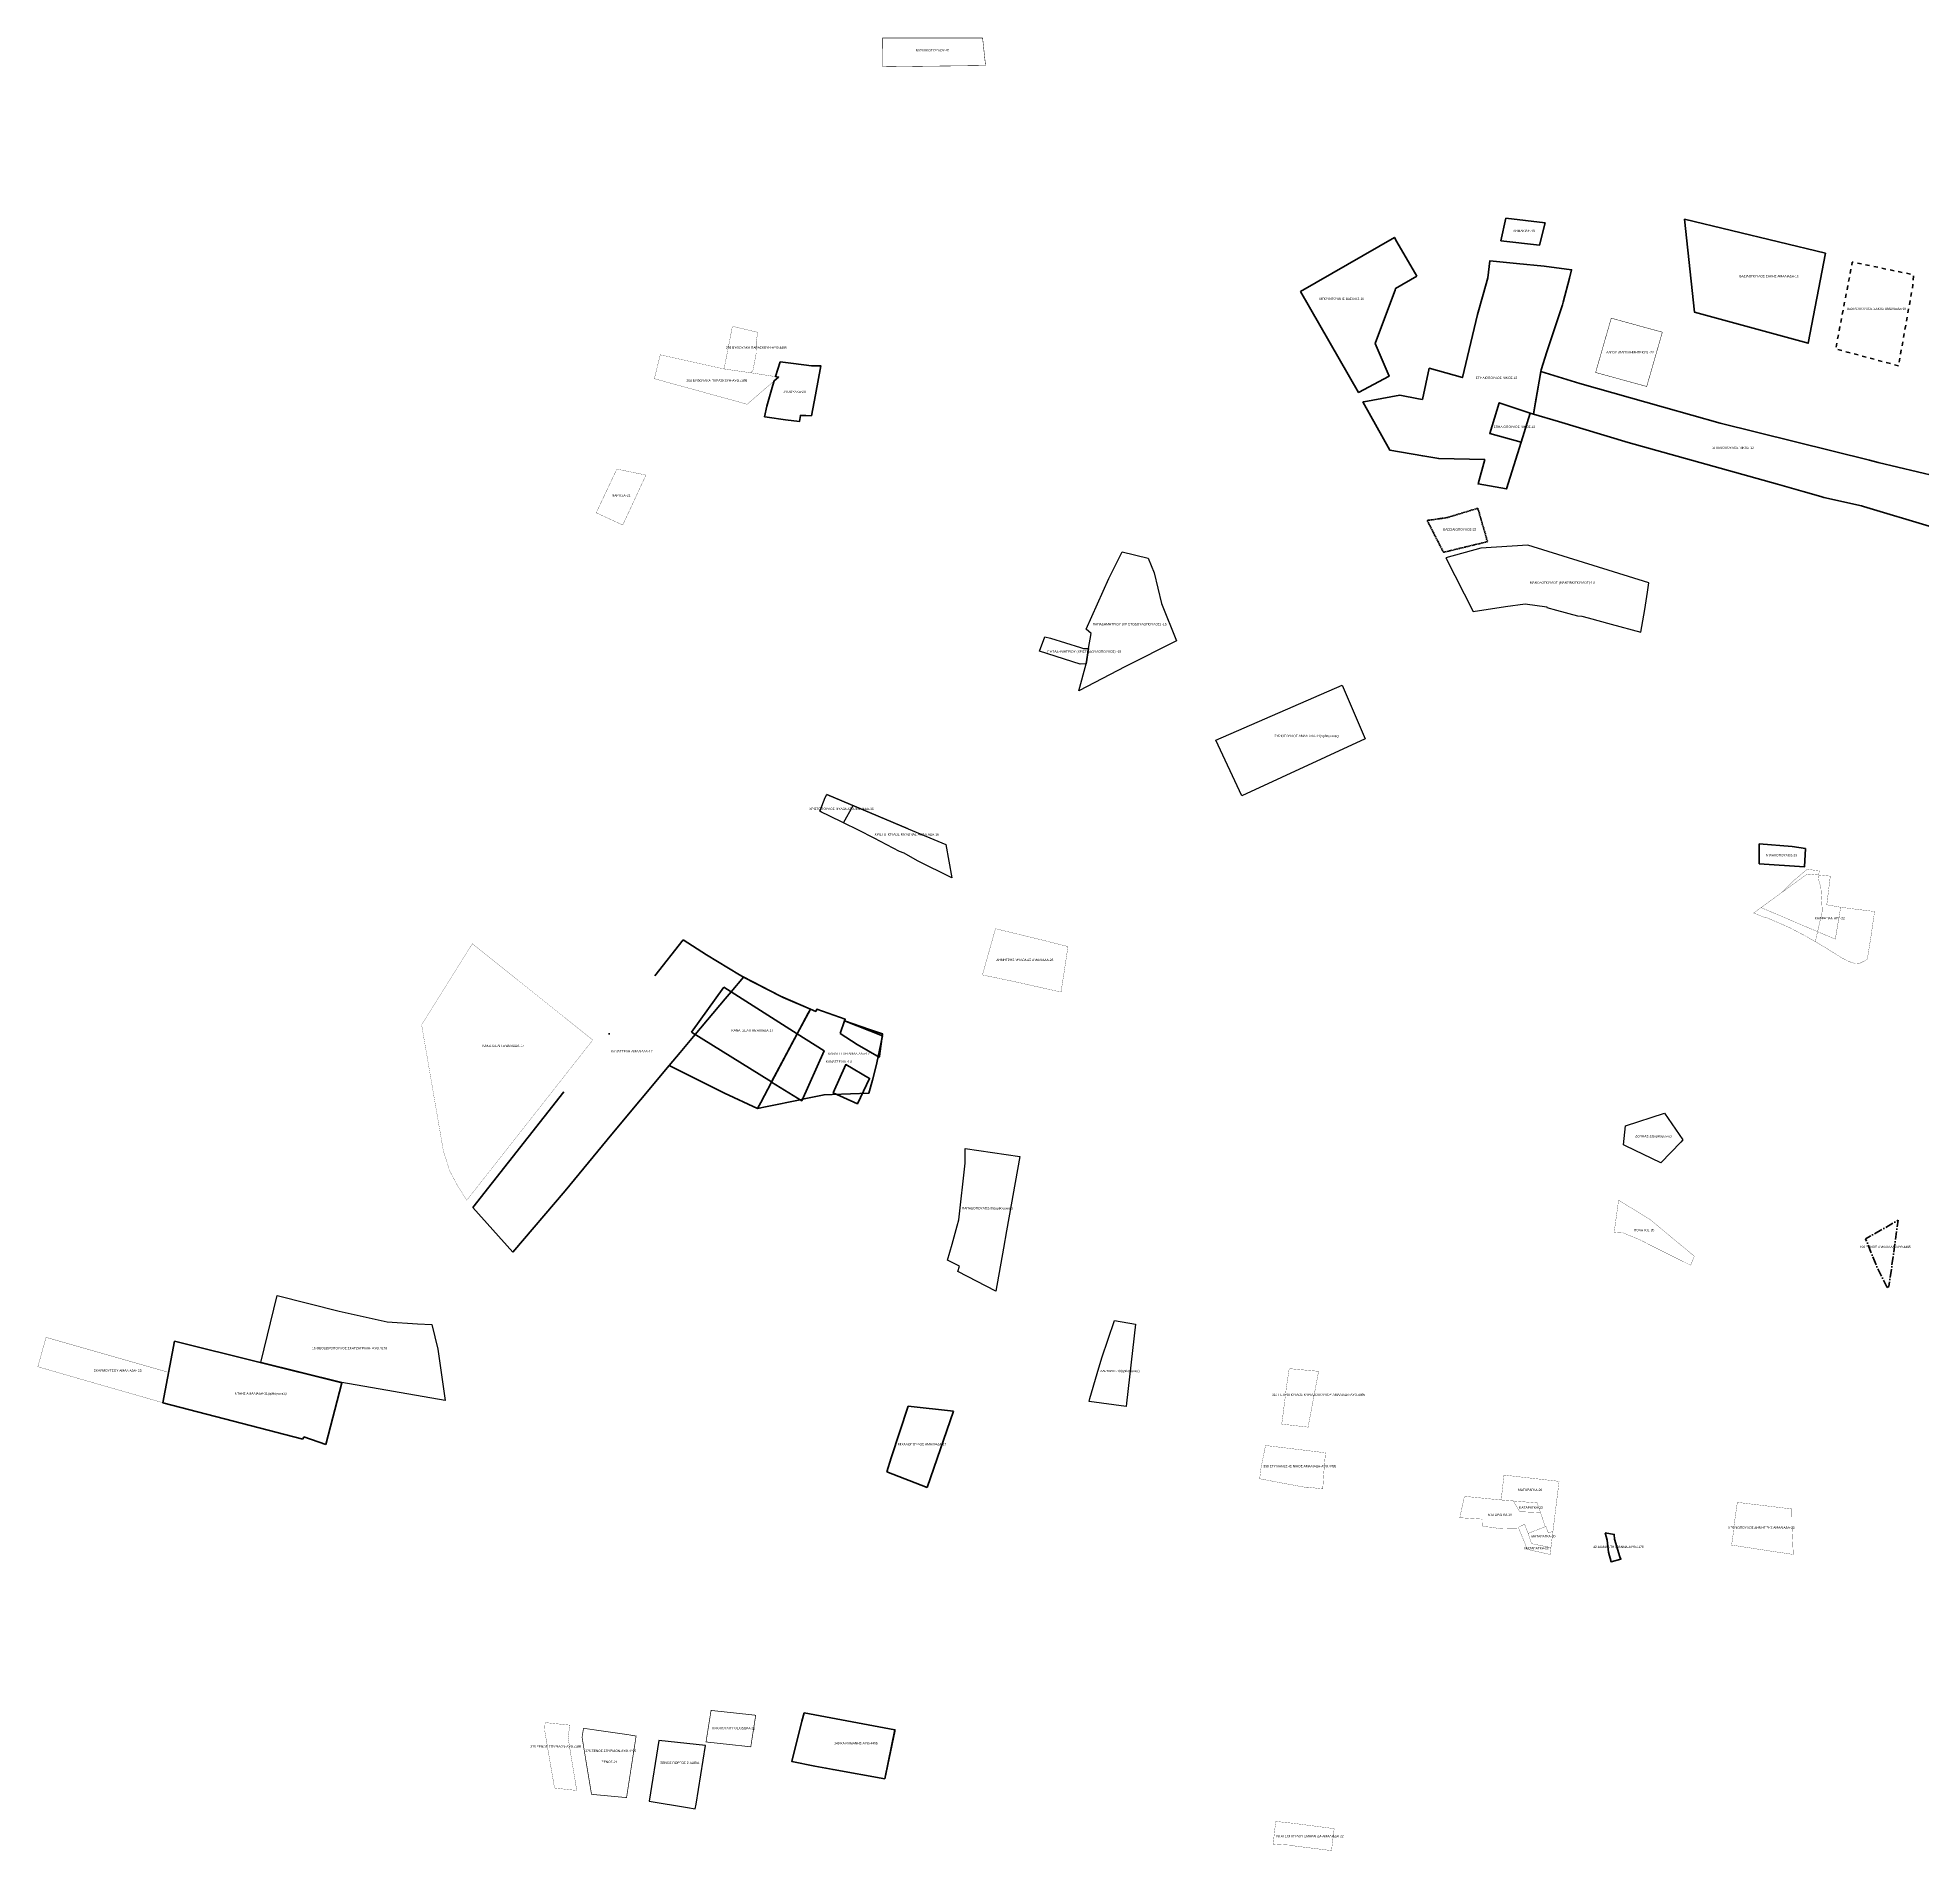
# Model space of a CAD drawing. Header units: metres. Extents: x 245125 to 394351, y 270578 to 4233311.
# Drawn here: x 265839 to 266652, y 4186661 to 4187441 of the extents above; entities that cross this region are included whole.
import ezdxf
from ezdxf.lldxf.tags import DXFTag

# ---------------------------------------------------------------- set-up
doc = ezdxf.new("R2010")
doc.units = ezdxf.units.M
for name, pattern in [('DASHDOT', [25.4, 12.7, -6.35, 0, -6.35]), ('DASHDOT_LINE', [18, 12, -3, 0, -3]), ('DIAK_OD', [0.6, 0.3, -0.3]), ('t-orio', [0.79, 0.5, -0.12, 0.05, -0.12])]:
    doc.linetypes.add(name, pattern=pattern)
for name, color, linetype in [('4178-(1-64)', 129, 'Continuous'), ('4495-(127-227)', 221, 'Continuous'), ('4495-(228-329)', 103, 'Continuous'), ('4495-(330-430)', 229, 'Continuous'), ('ADEIA-agglika', 182, 'Continuous'), ('topo2009', 98, 'Continuous'), ('topo2010', 207, 'Continuous'), ('topo2011', 23, 'Continuous'), ('topo2012', 144, 'Continuous'), ('topo2013', 66, 'Continuous'), ('topo2014', 230, 'Continuous'), ('topo2015', 137, 'Continuous'), ('topo2016', 36, 'Continuous'), ('topo2017', 2, 'Continuous'), ('topo2018', 5, 'Continuous'), ('topo2020', 3, 'Continuous'), ('topo2021', 4, 'Continuous'), ('topo2022', 30, 'Continuous'), ('topo2023', 41, 'Continuous'), ('topo2024', 160, 'Continuous')]:
    doc.layers.add(name, color=color, linetype=linetype)
doc.styles.get("Standard").update_dxf_attribs({"font": 'arial.ttf'})
tags = doc.linetypes.add('BORDER', pattern=[1.75, 0.5, -0.25, 0.5, -0.25, 0, -0.25]).pattern_tags.tags
tags[14:15] = [DXFTag(74, 4), DXFTag(75, 0), DXFTag(340, '0'), DXFTag(46, 1.0), DXFTag(50, 0.0), DXFTag(44, 0.0), DXFTag(45, 0.0)]
tags[12:13] = [DXFTag(74, 4), DXFTag(75, 0), DXFTag(340, '0'), DXFTag(46, 1.0), DXFTag(50, 0.0), DXFTag(44, 0.0), DXFTag(45, 0.0)]
tags[10:11] = [DXFTag(74, 4), DXFTag(75, 0), DXFTag(340, '0'), DXFTag(46, 1.0), DXFTag(50, 0.0), DXFTag(44, 0.0), DXFTag(45, 0.0)]
tags[8:9] = [DXFTag(74, 4), DXFTag(75, 0), DXFTag(340, '0'), DXFTag(46, 1.0), DXFTag(50, 0.0), DXFTag(44, 0.0), DXFTag(45, 0.0)]
tags[6:7] = [DXFTag(74, 4), DXFTag(75, 0), DXFTag(340, '0'), DXFTag(46, 1.0), DXFTag(50, 0.0), DXFTag(44, 0.0), DXFTag(45, 0.0)]
tags[4:5] = [DXFTag(74, 4), DXFTag(75, 0), DXFTag(340, '0'), DXFTag(46, 1.0), DXFTag(50, 0.0), DXFTag(44, 0.0), DXFTag(45, 0.0)]
tags = doc.linetypes.add('DASHDOT2', pattern=[0.5, 0.25, -0.125, 0, -0.125]).pattern_tags.tags
tags[10:11] = [DXFTag(74, 4), DXFTag(75, 0), DXFTag(340, '0'), DXFTag(46, 1.0), DXFTag(50, 0.0), DXFTag(44, 0.0), DXFTag(45, 0.0)]
tags[8:9] = [DXFTag(74, 4), DXFTag(75, 0), DXFTag(340, '0'), DXFTag(46, 1.0), DXFTag(50, 0.0), DXFTag(44, 0.0), DXFTag(45, 0.0)]
tags[6:7] = [DXFTag(74, 4), DXFTag(75, 0), DXFTag(340, '0'), DXFTag(46, 1.0), DXFTag(50, 0.0), DXFTag(44, 0.0), DXFTag(45, 0.0)]
tags[4:5] = [DXFTag(74, 4), DXFTag(75, 0), DXFTag(340, '0'), DXFTag(46, 1.0), DXFTag(50, 0.0), DXFTag(44, 0.0), DXFTag(45, 0.0)]
tags = doc.linetypes.add('HIDDEN', pattern=[0.375, 0.25, -0.125]).pattern_tags.tags
tags[6:7] = [DXFTag(74, 4), DXFTag(75, 0), DXFTag(340, '0'), DXFTag(46, 1.0), DXFTag(50, 0.0), DXFTag(44, 0.0), DXFTag(45, 0.0)]
tags[4:5] = [DXFTag(74, 4), DXFTag(75, 0), DXFTag(340, '0'), DXFTag(46, 1.0), DXFTag(50, 0.0), DXFTag(44, 0.0), DXFTag(45, 0.0)]

msp = doc.modelspace()

# ---------------------------------------------------------------- linework, layer by layer
at = {"color": 207}
for p, q in [((266548.92, 4186965.63), (266548.02, 4186964.69)), ((266292.78, 4186852.82), (266293.15, 4186854.09))]:
    msp.add_line(p, q, dxfattribs=at)
at = {"layer": '4178-(1-64)', "color": 129, "ltscale": 0.1, "flags": 128}
msp.add_lwpolyline([(265935.54, 4186869.68), (265942.64, 4186898.56), (265942.64, 4186898.56), (265969.29, 4186891.74), (265990.05, 4186887.23), (266003.1, 4186886.31), (266009.25, 4186886.01), (266011.97, 4186875.42), (266015.05, 4186853.28), (265970.51, 4186861.06), (265935.16, 4186869.78), (265935.54, 4186869.68)], close=True, dxfattribs=at)
at = {"layer": '4178-(1-64)', "color": 129, "lineweight": 80}
msp.add_lwpolyline([(266515.31, 4186796.18), (266519.31, 4186795.52), (266519.32, 4186793.48), (266521.7, 4186785.89), (266522.15, 4186784.89), (266517.89, 4186783.7), (266516.77, 4186787.83), (266516.2, 4186793.1), (266515.31, 4186796.18)], close=True, dxfattribs=at)
at = {"layer": '4495-(127-227)', "color": 221, "linetype": 'ByBlock'}
msp.add_line((266204.63, 4186690.14), (266209.06, 4186711.31), dxfattribs=at)
at = {"layer": '4495-(127-227)', "color": 221}
msp.add_line((266204.63, 4186690.14), (266182.4, 4186694.11), dxfattribs=at)
at = {"layer": '4495-(127-227)', "color": 221, "linetype": 'DASHDOT_LINE', "lineweight": 60, "ltscale": 0.3, "flags": 128}
msp.add_lwpolyline([(266637.05, 4186901.95), (266632.83, 4186910.22), (266627.67, 4186922.95), (266641.72, 4186930.95), (266641.72, 4186930.95), (266637.77, 4186902.36)], close=True, dxfattribs=at)
at = {"layer": '4495-(127-227)', "color": 221, "linetype": 'ByBlock', "lineweight": 40}
msp.add_lwpolyline([(266169.86, 4186718.61), (266209.06, 4186711.31), (266208.93, 4186710.68), (266204.63, 4186690.14), (266182.4, 4186694.11), (266179.27, 4186694.75), (266174.51, 4186695.61), (266164.52, 4186697.6), (266168.95, 4186715.01)], close=True, dxfattribs=at)
at = {"layer": '4495-(228-329)', "color": 103, "ltscale": 10, "const_width": 0.1}
msp.add_lwpolyline([(266138.95, 4187316.43), (266149.9, 4187313.83), (266149.15, 4187309.65), (266149.27, 4187305.08), (266147.76, 4187297.18), (266146.76, 4187296.41), (266135.37, 4187298.02), (266138.2, 4187312.6)], close=True, dxfattribs=at)
msp.add_lwpolyline([(266135.37, 4187298.02), (266107.83, 4187304.14), (266105.29, 4187293.83), (266145.31, 4187282.82), (266158.86, 4187294.52), (266146.76, 4187296.41), (266135.37, 4187298.02)], dxfattribs=at)
at = {"layer": '4495-(228-329)', "color": 103, "ltscale": 2, "const_width": 0.1}
msp.add_lwpolyline([(266375.84, 4186843.08), (266376.23, 4186845.72), (266377.14, 4186852.91), (266377.51, 4186855.84), (266377.79, 4186858.34), (266378.34, 4186861.92), (266379.09, 4186866.99), (266391.77, 4186865.84), (266391.39, 4186863.81), (266387.22, 4186841.76)], close=True, dxfattribs=at)
at = {"layer": '4495-(330-430)', "color": 229, "ltscale": 40, "const_width": 0.1}
msp.add_lwpolyline([(266368.89, 4186833.85), (266394.73, 4186830.71), (266393.92, 4186821.03), (266393.57, 4186815.12), (266386.87, 4186815.92), (266386.82, 4186815.68), (266375.66, 4186817.73), (266366.36, 4186819.52), (266366.95, 4186824.32), (266368.15, 4186830.25)], close=True, dxfattribs=at)
at = {"layer": '4495-(330-430)', "color": 229, "linetype": 't-orio', "ltscale": 2, "const_width": 0.1}
msp.add_lwpolyline([(266057.96, 4186711.11), (266058.18, 4186714.37), (266068.87, 4186713.27), (266068.04, 4186708.01), (266071.82, 4186685.12), (266066.78, 4186685.64), (266062.22, 4186686.18), (266057.96, 4186711.11)], dxfattribs=at)
at = {"layer": 'ADEIA-agglika'}
msp.add_lwpolyline([(266127.32, 4186704.49), (266107.19, 4186706.66), (266102.99, 4186680.47), (266119.58, 4186677.79), (266122.91, 4186677.25), (266123.28, 4186679.27)], close=True, dxfattribs=at)
at = {"layer": 'topo2009', "color": 98}
for p, q in [((266236.67, 4186931.14), (266239.28, 4186955.55)), ((266239.28, 4186955.55), (266239.36, 4186961.95)), ((266239.36, 4186961.95), (266262.91, 4186958.51)), ((266262.91, 4186958.51), (266257.21, 4186926.45)), ((266235.93, 4186928.54), (266236.67, 4186931.14)), ((266233.7, 4186920.7), (266235.93, 4186928.54)), ((266257.21, 4186926.45), (266255.88, 4186918.97)), ((266231.75, 4186913.82), (266233.7, 4186920.7)), ((266236.92, 4186911.13), (266231.75, 4186913.82)), ((266255.88, 4186918.97), (266252.58, 4186900.4)), ((266236.14, 4186908.84), (266236.92, 4186911.13)), ((266252.58, 4186900.4), (266236.14, 4186908.84))]:
    msp.add_line(p, q, dxfattribs=at)
at = {"layer": 'topo2010', "color": 207}
for p, q in [((266523.32, 4186963.42), (266524.06, 4186971.67)), ((266524.06, 4186971.67), (266540.98, 4186977.14)), ((266540.98, 4186977.14), (266548.92, 4186965.63)), ((266524.16, 4186963.02), (266523.32, 4186963.42)), ((266539.41, 4186955.76), (266524.16, 4186963.02)), ((266548.02, 4186964.69), (266539.41, 4186955.76)), ((266298.31, 4186871.67), (266303.73, 4186887.71)), ((266303.73, 4186887.71), (266312.77, 4186886.19)), ((266312.77, 4186886.19), (266308.93, 4186852.1)), ((266293.15, 4186854.09), (266296.29, 4186864.87)), ((266296.29, 4186864.87), (266298.31, 4186871.67)), ((266308.77, 4186850.71), (266292.78, 4186852.82)), ((266308.93, 4186852.1), (266308.77, 4186850.71))]:
    msp.add_line(p, q, dxfattribs=at)
at = {"layer": 'topo2011', "color": 23}
for p, q in [((266347.47, 4187137.99), (266401.93, 4187161.64)), ((266401.93, 4187161.64), (266411.82, 4187138.5)), ((266358.72, 4187113.99), (266347.47, 4187137.99)), ((266411.82, 4187138.5), (266358.72, 4187113.99))]:
    msp.add_line(p, q, dxfattribs=at)
at = {"layer": 'topo2011', "color": 23, "lineweight": 80}
for p, q in [((265898.29, 4186878.79), (265893.26, 4186852.27)), ((265970.56, 4186860.91), (265898.29, 4186878.79)), ((265963.53, 4186834.32), (265970.56, 4186860.91)), ((265893.26, 4186852.27), (265953.75, 4186836.53)), ((265953.75, 4186836.53), (265954.08, 4186837.59)), ((265954.08, 4186837.59), (265963.53, 4186834.32))]:
    msp.add_line(p, q, dxfattribs=at)
at = {"layer": 'topo2012', "color": 144, "linetype": 'HIDDEN', "lineweight": 40}
for points in [[(266410.85, 4187283.81), (266422.53, 4187262.97), (266436.7, 4187260.57), (266443.56, 4187259.41), (266463.41, 4187259.05), (266460.54, 4187248.43), (266472.82, 4187246.32), (266479.12, 4187266.52), (266465.6, 4187270.14), (266469.7, 4187283.43), (266483.02, 4187279.02), (266484.45, 4187278.59), (266485.21, 4187282.94), (266487.79, 4187297.64), (266490.16, 4187305.43), (266496.89, 4187325.65), (266497.26, 4187326.77), (266499.93, 4187337.25), (266500.84, 4187340.8), (266489.11, 4187342.41), (266477.07, 4187343.53), (266468.43, 4187344.34), (266465.67, 4187344.68), (266464.82, 4187337.36), (266462.77, 4187330.2), (266460.27, 4187321.45), (266453.79, 4187294.33), (266439.5, 4187298.37), (266436.53, 4187284.89), (266434.83, 4187285.17), (266426.84, 4187286.67), (266411.33, 4187283.89), (266410.85, 4187283.81)], [(266469.7, 4187283.43), (266465.6, 4187270.14), (266479.12, 4187266.52), (266483.02, 4187279.02), (266469.7, 4187283.43)]]:
    msp.add_lwpolyline(points, dxfattribs=at)
at = {"layer": 'topo2012', "color": 144, "linetype": 'HIDDEN', "lineweight": 40, "ltscale": 6}
for points in [[(266487.66, 4187296.94), (266484.45, 4187278.59), (266495.23, 4187275.33), (266525.26, 4187266.3), (266589.7, 4187248.41), (266600.69, 4187245.22), (266608.34, 4187242.99), (266609.7, 4187242.6), (266625.9, 4187238.96), (266626.84, 4187238.68), (266656.54, 4187229.78)], [(266666.98, 4187249.59), (266633.15, 4187257.73), (266629.41, 4187258.65), (266564.97, 4187274.59), (266540.46, 4187281.5), (266504.36, 4187291.75), (266487.66, 4187296.94)]]:
    msp.add_lwpolyline(points, dxfattribs=at)
at = {"layer": 'topo2013', "color": 66, "linetype": 'HIDDEN', "lineweight": 40}
msp.add_lwpolyline([(266601.77, 4187091.33), (266601.27, 4187083.3), (266581.79, 4187084.71), (266581.83, 4187093.27), (266596.05, 4187092.06), (266601.77, 4187091.33)], dxfattribs=at)
at = {"layer": 'topo2014', "color": 230, "ltscale": 0.1, "flags": 128}
msp.add_lwpolyline([(266458.41, 4187193.51), (266472.33, 4187195.65), (266480.92, 4187196.81), (266490.19, 4187195.47), (266490.15, 4187195.17), (266494.4, 4187194.08), (266503.48, 4187191.63), (266505.24, 4187191.42), (266508.07, 4187190.72), (266517.88, 4187188), (266530.73, 4187184.59), (266532.41, 4187194.37), (266533.66, 4187201.74), (266534.23, 4187205.8), (266482.02, 4187221.99), (266461.67, 4187220.74), (266446.66, 4187216.53)], close=True, dxfattribs=at)
at = {"layer": 'topo2014', "color": 230, "linetype": 'DASHDOT2', "lineweight": 80, "ltscale": 11}
msp.add_lwpolyline([(266149.8, 4186979.15), (266151.17, 4186981.72), (266155.87, 4186990.57), (266166.95, 4187011.4), (266172.58, 4187022), (266174.9, 4187021.01), (266175.29, 4187021.95), (266187.6, 4187017.61), (266187.35, 4187016.89), (266203.72, 4187010.49), (266201.83, 4187001.58), (266201.67, 4187000.8), (266200.99, 4186997.57), (266199.34, 4186991.42), (266197.82, 4186985.77), (266182.04, 4186985.19), (266178.47, 4186985.06), (266169.19, 4186983.15), (266168.16, 4186982.94), (266153.93, 4186980.01), (266149.8, 4186979.15)], close=True, dxfattribs=at)
msp.add_lwpolyline([(266149.8, 4186979.15), (266151.17, 4186981.72), (266155.87, 4186990.57), (266166.95, 4187011.4), (266172.58, 4187022), (266174.9, 4187021.01), (266175.29, 4187021.95), (266187.6, 4187017.61), (266187.35, 4187016.89), (266203.72, 4187010.49), (266201.83, 4187001.58), (266201.67, 4187000.8), (266200.99, 4186997.57), (266199.34, 4186991.42), (266197.82, 4186985.77), (266182.04, 4186985.19), (266178.47, 4186985.06), (266169.19, 4186983.15), (266168.16, 4186982.94), (266153.93, 4186980.01), (266149.8, 4186979.15)], close=True, dxfattribs=at)
at = {"layer": 'topo2014', "color": 230, "linetype": 'BORDER', "lineweight": 40, "ltscale": 2}
for points in [[(266166.95, 4187011.4), (266178.56, 4187004), (266168.89, 4186982.49), (266155.87, 4186990.57), (266166.95, 4187011.4)], [(266185.42, 4187011.49), (266187.35, 4187016.89), (266198.02, 4187013.29), (266201.52, 4187012.08), (266203.7, 4187011.35), (266202.38, 4187001.77), (266202.26, 4187001.3), (266192.81, 4187006.8), (266185.42, 4187011.49)], [(266182.38, 4186985.93), (266187.86, 4186998.11), (266198.14, 4186992.12), (266192.89, 4186981.19)]]:
    msp.add_lwpolyline(points, close=True, dxfattribs=at)
at = {"layer": 'topo2015', "color": 137, "ltscale": 0.1, "flags": 128}
for points in [[(266307, 4187219.12), (266318.23, 4187216.44), (266320.87, 4187210.14), (266323.98, 4187196.94), (266330.55, 4187180.79), (266308.5, 4187169.72), (266288.38, 4187159.2), (266291.52, 4187170.84), (266292.59, 4187177.52), (266293.64, 4187184.04), (266291.5, 4187185.82), (266301.35, 4187207.62)], [(266271.45, 4187176.39), (266273.72, 4187182.6), (266276.1, 4187181.95), (266289.05, 4187177.91), (266290.33, 4187177.57), (266292.59, 4187177.52), (266291.52, 4187170.84), (266288.97, 4187170.69)]]:
    msp.add_lwpolyline(points, close=True, dxfattribs=at)
at = {"layer": 'topo2016', "color": 36}
msp.add_line((266214.72, 4187099.77), (266179.71, 4187114.6), dxfattribs=at)
at = {"layer": 'topo2016', "color": 36, "lineweight": 80, "ltscale": 2, "flags": 128}
msp.add_lwpolyline([(266549.56, 4187362.61), (266610.34, 4187347.9), (266602.92, 4187309.11), (266553.84, 4187322.58)], close=True, dxfattribs=at)
at = {"layer": 'topo2016', "color": 36, "linetype": 'DIAK_OD', "lineweight": 80, "ltscale": 6, "flags": 128}
msp.add_lwpolyline([(266641.83, 4187299.41), (266614.78, 4187306.65), (266621.95, 4187344.14), (266648.35, 4187338.65), (266648.1, 4187334.24), (266641.83, 4187299.41)], dxfattribs=at)
at = {"layer": 'topo2016', "color": 36, "ltscale": 0.2, "flags": 128}
for points in [[(266230.96, 4187093.04), (266233.52, 4187078.65), (266218.77, 4187085.98), (266212.98, 4187089.21), (266211.06, 4187090.02), (266200.12, 4187095.71), (266193.33, 4187099.12), (266186.89, 4187102.3), (266180.61, 4187105.4), (266177.37, 4187106.99), (266176.68, 4187107.36), (266177.57, 4187109.56), (266179.01, 4187113.29), (266179.71, 4187114.6), (266214.72, 4187099.77)], [(266186.89, 4187102.3), (266191, 4187109.82), (266214.72, 4187099.77), (266230.96, 4187093.04), (266233.52, 4187078.65), (266218.77, 4187085.98), (266212.98, 4187089.21), (266211.06, 4187090.02), (266200.12, 4187095.71), (266193.33, 4187099.12)]]:
    msp.add_lwpolyline(points, close=True, dxfattribs=at)
at = {"layer": 'topo2017', "color": 2, "linetype": 'DASHDOT', "lineweight": 70, "ltscale": 5}
for points in [[(266026.97, 4186936.42), (266117.77, 4187051.87), (266127.84, 4187045.37), (266141.95, 4187036.82), (266143.23, 4187036.07), (266159.71, 4187027.6), (266172.58, 4187022), (266171.65, 4187020.25), (266166.95, 4187011.4), (266155.87, 4186990.57), (266151.17, 4186981.72), (266149.8, 4186979.15), (266135.47, 4186985.74), (266111.72, 4186997.67), (266086.96, 4186968.1), (266066.85, 4186943.65), (266044.18, 4186917.23)], [(266111.72, 4186997.67), (266116.42, 4187003.28), (266122.91, 4187011.03), (266135.79, 4187026.42), (266138.38, 4187029.51), (266143.68, 4187035.84), (266159.73, 4187027.59), (266160.87, 4187027.01), (266172.58, 4187022), (266171.65, 4187020.25), (266166.95, 4187011.4), (266165.06, 4187007.86), (266155.87, 4186990.57), (266151.17, 4186981.72), (266149.8, 4186979.15), (266135.47, 4186985.74), (266111.72, 4186997.67)], [(266135.26, 4187031.49), (266138.38, 4187029.51), (266166.95, 4187011.4), (266166.95, 4187011.4), (266155.82, 4186990.61), (266121.25, 4187012.06)], [(266223, 4186815.7), (266205.53, 4186822.48), (266207.48, 4186828.46), (266214.8, 4186850.88), (266234.34, 4186848.65)]]:
    msp.add_lwpolyline(points, close=True, dxfattribs=at)
at = {"layer": 'topo2017', "color": 2, "linetype": 'BORDER', "ltscale": 100, "const_width": 0.08}
msp.add_lwpolyline([(266026.78, 4187050.2), (266078.72, 4187008.69), (266024.39, 4186939.6), (266020.44, 4186945.8), (266017.03, 4186952.25), (266014.27, 4186960.98), (266004.91, 4187015.23), (266026.78, 4187050.2)], dxfattribs=at)
at = {"layer": 'topo2018', "color": 5, "linetype": 'DASHDOT2', "lineweight": 60, "ltscale": 0.2, "flags": 128}
msp.add_lwpolyline([(266472.58, 4187363.11), (266489.42, 4187361.03), (266486.99, 4187351.36), (266470.42, 4187353.32)], close=True, dxfattribs=at)
at = {"layer": 'topo2018', "linetype": 'DASHDOT2', "lineweight": 60, "ltscale": 5}
msp.add_lwpolyline([(266434.12, 4187337.98), (266425.56, 4187352.84), (266424.48, 4187354.72), (266383.96, 4187331.38), (266409.01, 4187287.92), (266422.21, 4187294.97), (266416.23, 4187308.98), (266421.53, 4187323.17), (266424.78, 4187332.07), (266424.99, 4187332.74), (266434.12, 4187337.98)], close=True, dxfattribs=at)
at = {"layer": 'topo2020', "color": 3, "lineweight": 30, "ltscale": 10, "const_width": 0.2}
msp.add_lwpolyline([(266203.73, 4187440.75), (266246.85, 4187440.76), (266248.13, 4187428.87), (266226.16, 4187428.61), (266222.04, 4187428.56), (266203.87, 4187428.33), (266203.73, 4187440.75)], dxfattribs=at)
at = {"layer": 'topo2020', "color": 3, "lineweight": 40, "ltscale": 20, "const_width": 0.1}
msp.add_lwpolyline([(266521.13, 4186939.63), (266534.56, 4186931.41), (266553.85, 4186915.44), (266552.2, 4186911.58), (266537.16, 4186919.05), (266534.16, 4186920.58), (266530.87, 4186922.32), (266522.92, 4186925.6), (266519.25, 4186925.83), (266520.88, 4186937.64)], close=True, dxfattribs=at)
at = {"layer": 'topo2020', "color": 3, "ltscale": 10, "const_width": 0.1}
for points in [[(266471.72, 4186821.1), (266495.49, 4186818.39), (266492.82, 4186796.8), (266492.82, 4186796.8), (266490.81, 4186796.12), (266489.83, 4186798.95), (266489.55, 4186798.84), (266487.45, 4186804.94), (266486.02, 4186809.09), (266470.51, 4186810.36)], [(266475.73, 4186809.94), (266478.5, 4186805.3), (266487.45, 4186804.94), (266489.55, 4186798.84), (266482.13, 4186795.97), (266480.78, 4186799.43), (266480.78, 4186799.43), (266480.57, 4186799.87), (266477.86, 4186798.59), (266477.86, 4186798.59), (266477.86, 4186798.59), (266478.08, 4186798.13), (266474.58, 4186798.05), (266469.86, 4186797.93), (266466.77, 4186798.57), (266463.93, 4186798.8), (266462.34, 4186799.18), (266462.38, 4186802.11), (266452.67, 4186802.7), (266454.66, 4186811.93), (266470.51, 4186810.36)], [(266477.86, 4186798.59), (266480.57, 4186799.87), (266480.78, 4186799.43), (266482.13, 4186795.97), (266483.64, 4186791.52), (266491.97, 4186789.85), (266491.6, 4186786.87), (266481.6, 4186789.1), (266480.75, 4186791.64), (266478.08, 4186798.13), (266477.86, 4186798.59)], [(266482.13, 4186795.97), (266489.55, 4186798.84), (266489.83, 4186798.95), (266490.81, 4186796.13), (266492.82, 4186796.8), (266492.24, 4186792.08), (266491.97, 4186789.85), (266483.64, 4186791.52)]]:
    msp.add_lwpolyline(points, close=True, dxfattribs=at)
at = {"layer": 'topo2021', "color": 4, "ltscale": 18, "const_width": 0.1}
msp.add_lwpolyline([(266101.66, 4187252.28), (266089.1, 4187254.86), (266080.22, 4187236), (266091.66, 4187230.74)], close=True, dxfattribs=at)
at = {"layer": 'topo2021', "color": 4, "const_width": 0.3}
for points in [[(266146.87, 4186703.93), (266127.57, 4186706.02), (266129.74, 4186719.62), (266149, 4186717.54)], [(266074.73, 4186711.92), (266094.13, 4186709.13), (266097.42, 4186708.56), (266093.29, 4186682.03), (266078.18, 4186683.44), (266074.11, 4186708.03)]]:
    msp.add_lwpolyline(points, close=True, dxfattribs=at)
at = {"layer": 'topo2022', "color": 30, "ltscale": 1.2, "const_width": 0.2}
msp.add_lwpolyline([(266517.98, 4187319.93), (266528.99, 4187316.91), (266540.01, 4187313.88), (266534.39, 4187294.33), (266533.28, 4187290.49), (266522.26, 4187293.5), (266511.24, 4187296.51), (266512.35, 4187300.36)], close=True, dxfattribs=at)
at = {"layer": 'topo2022', "linetype": 't-orio', "lineweight": 40}
msp.add_lwpolyline([(266438.6, 4187232.71), (266445.61, 4187218.97), (266461.02, 4187222.7), (266464.62, 4187223.57), (266460.43, 4187237.97), (266447.28, 4187233.95), (266438.6, 4187232.71)], dxfattribs=at)
at = {"layer": 'topo2022', "linetype": 't-orio', "ltscale": 10, "const_width": 0.1}
for points in [[(266602.43, 4187082.27), (266607.69, 4187081.67), (266607.47, 4187079.81), (266607.27, 4187078.2), (266608.39, 4187074.43), (266608.78, 4187068.05), (266609, 4187064.29), (266606.97, 4187055.4), (266605.99, 4187051.1), (266602.36, 4187053.22), (266594.63, 4187057.28), (266584.96, 4187061.46), (266584.76, 4187061.32), (266581.82, 4187062.44), (266580.23, 4187063.12), (266579.41, 4187063.46), (266582.59, 4187065.78), (266591.46, 4187072.24), (266592.97, 4187073.74), (266596.6, 4187077.34)], [(266591.46, 4187072.24), (266602.52, 4187080.28), (266607.47, 4187079.81), (266612.46, 4187079.35), (266610.94, 4187067), (266616.11, 4187066.08), (266616.93, 4187065.96), (266614.62, 4187052.15), (266606.97, 4187055.4), (266582.59, 4187065.78)], [(266616.93, 4187065.96), (266620.8, 4187065.42), (266631.55, 4187064.1), (266630.4, 4187056.12), (266630.28, 4187055.26), (266630.3, 4187055.25), (266628.44, 4187043.65), (266628.27, 4187043.52), (266627.73, 4187043.02), (266624.97, 4187041.7), (266623.35, 4187041.59), (266620.35, 4187042.57), (266617.35, 4187044.15), (266609.07, 4187049.3), (266605.99, 4187051.1), (266606.97, 4187055.4), (266614.62, 4187052.15)]]:
    msp.add_lwpolyline(points, close=True, dxfattribs=at)
at = {"layer": 'topo2022', "color": 30, "linetype": 't-orio', "lineweight": 50, "ltscale": 20, "const_width": 0.1, "flags": 128}
msp.add_lwpolyline([(266373.36, 4186671.76), (266381.41, 4186670.88), (266398.49, 4186668.65), (266397.33, 4186659.18), (266381.36, 4186661.17), (266381.37, 4186661.45), (266372.15, 4186661.95), (266372.98, 4186669.18)], close=True, dxfattribs=at)
at = {"layer": 'topo2023', "linetype": 't-orio', "lineweight": 40, "const_width": 0.1}
for points in [[(266252.41, 4187056.68), (266246.78, 4187036.75), (266247.27, 4187036.65), (266262.35, 4187033.49), (266269.64, 4187031.83), (266278.94, 4187029.76), (266280.68, 4187029.37), (266282.43, 4187040.64), (266283.66, 4187049), (266282.81, 4187049.2), (266280.94, 4187049.66), (266273.11, 4187051.66), (266256.13, 4187055.78), (266253.87, 4187056.32), (266252.41, 4187056.68)], [(266569.89, 4186790.9), (266570.8, 4186790.77), (266571.83, 4186790.61), (266588.03, 4186788.12), (266596.48, 4186786.88), (266595.94, 4186799.44), (266595.89, 4186806.48), (266573.3, 4186809.22), (266572.36, 4186809.33), (266570.96, 4186799.61), (266570.6, 4186795.84), (266569.89, 4186790.9)]]:
    msp.add_lwpolyline(points, dxfattribs=at)
at = {"layer": 'topo2023', "linetype": 't-orio', "ltscale": 15, "const_width": 0.1}
msp.add_lwpolyline([(265842.94, 4186880.48), (265894.72, 4186865.69), (265895.68, 4186865.42), (265893.29, 4186853.35), (265893.08, 4186852.37), (265892.12, 4186852.65), (265864.09, 4186860.68), (265839.39, 4186867.81)], close=True, dxfattribs=at)
at = {"layer": 'topo2024', "lineweight": 70}
msp.add_lwpolyline([(266159.58, 4187301.04), (266165.31, 4187300.33), (266173.09, 4187299.38), (266177.11, 4187299.33), (266174.77, 4187286.93), (266173.01, 4187277.87), (266170.55, 4187277.92), (266168.26, 4187277.97), (266167.84, 4187275.34), (266161.8, 4187276.14), (266153.88, 4187277.26), (266152.86, 4187277.41), (266153.79, 4187281.97), (266156.45, 4187291.09), (266157.03, 4187292.93), (266158.86, 4187294.52), (266157.59, 4187294.72), (266159.58, 4187301.04)], close=True, dxfattribs=at)

# ---------------------------------------------------------------- texts
at = {"layer": '4178-(1-64)', "color": 129, "char_height": 1, "attachment_point": 1}
for s, insert, width in [('16 ΘΕΟΔΩΡΟΠΟΥΛΟΣ ΣΚΑΤΖΑΓΡΙΛΙΑ- ΑΥΘ.4178', (265957.66, 4186876.33), 34.755), ('42 ΔΙΑΜΑΝΤΗ ΙΩΑΝΝΑ-ΑΥΘ.4178', (266510.17, 4186790.63), 30.7601)]:
    msp.add_mtext(s, dxfattribs=dict(at, insert=insert, width=width))
at = {"layer": '4495-(127-227)', "color": 221, "linetype": 't-orio', "ltscale": 15, "insert": (266625.16, 4186919.96), "char_height": 1, "width": 28.6697, "attachment_point": 1}
msp.add_mtext('190 ΞΕΝΟΣ ΑΜΑΛΙΑΔΑ-ΑΥΘ.4495', dxfattribs=at)
at = {"layer": '4495-(127-227)', "color": 221, "insert": (266182.83, 4186705.97), "char_height": 1, "width": 22.9276, "attachment_point": 1}
msp.add_mtext('149 KAΛΛΙΜΑΝΗΣ-ΑΥΘ.4495', dxfattribs=at)
at = {"layer": '4495-(228-329)', "color": 103, "ltscale": 18, "char_height": 1, "attachment_point": 1}
for insert, width in [((266136.12, 4187307.75), 52.389), ((266119.1, 4187293.53), 40.9675)]:
    msp.add_mtext('294 ΒΥΘΟΥΛΚΑ ΠΑΡΑΣΚΕΥΗ-ΑΥΘ.4495', dxfattribs=dict(at, insert=insert, width=width))
at = {"layer": '4495-(228-329)', "color": 103, "insert": (266371.57, 4186856.26), "char_height": 1, "width": 44.511, "attachment_point": 1}
msp.add_mtext('314 ΠΕΤΡΟΠΟΥΛΟΣ ΚΥΡΙΑΖΟΠΟΥΛΟΥ ΑΜΑΛΙΑΔΑ-ΑΥΘ.4495', dxfattribs=at)
at = {"layer": '4495-(330-430)', "color": 229, "char_height": 1, "attachment_point": 1}
for s, insert, width in [('390 ΣΤΥΛΙΑΝΕΣΗΣ ΝΙΚΟΣ ΑΜΑΛΙΑΔΑ-ΑΥΘ.4495', (266367.96, 4186825.44), 36.2699), ('375 ΞΕΝΟΣ ΣΠΥΡΙΔΩΝ-ΑΥΘ.4495', (266051.84, 4186704.51), 23.4209)]:
    msp.add_mtext(s, dxfattribs=dict(at, insert=insert, width=width))
at = {"layer": 'ADEIA-agglika', "insert": (266107.85, 4186697.55), "char_height": 1, "width": 26.0559, "attachment_point": 1}
msp.add_mtext('ΞΕΝΟΣ ΓΙΩΡΓΟΣ 2-ΑΔΕΙΑ', dxfattribs=at)
at = {"layer": 'topo2009', "color": 98, "insert": (266237.94, 4186936.66), "char_height": 1, "width": 11.3325, "attachment_point": 1}
msp.add_mtext('ΠΑΠΑΔΟΠΟΥΛΟΣ-09(ορθογωνιες)', dxfattribs=at)
at = {"layer": 'topo2010', "color": 207, "char_height": 1, "attachment_point": 1}
for s, insert, width in [('ΔΟΥΚΑΣ-10(ορθογωνιες)', (266528.37, 4186967.7), 3.6605), ('ΔΑΡΒΙΡΑΣ-10(ορθογωνιες)', (266297.57, 4186866.47), 11.3325)]:
    msp.add_mtext(s, dxfattribs=dict(at, insert=insert, width=width))
at = {"layer": 'topo2011', "color": 23, "char_height": 1, "attachment_point": 1}
for s, insert, width in [('ΣΥΡΙΟΠΟΥΛΟΣ ΑΜΑΛΙΑΔΑ-11(ορθογωνιες)', (266372.68, 4187140.28), 43.7505), ('ΝΤΑΗΣ ΑΜΑΛΙΑΔΑ-11(ορθογωνιες)', (265924.3, 4186856.79), 23.1054)]:
    msp.add_mtext(s, dxfattribs=dict(at, insert=insert, width=width))
at = {"layer": 'topo2012', "color": 144, "char_height": 1, "width": 18.4718, "attachment_point": 1}
for insert in [(266459.54, 4187294.7), (266467.29, 4187273.57), (266561.62, 4187264.57)]:
    msp.add_mtext('ΣΠΗΛΙΟΠΟΥΛΟΣ ΝΙΚΟΣ-12', dxfattribs=dict(at, insert=insert))
at = {"layer": 'topo2013', "color": 66, "insert": (266584.74, 4187088.9), "char_height": 1, "width": 14.0598, "attachment_point": 1}
msp.add_mtext('ΜΙΧΑΛΟΠΟΥΛΟΣ-13', dxfattribs=at)
at = {"layer": 'topo2014', "color": 230, "char_height": 1, "attachment_point": 1}
for s, insert, width in [('ΜΑΝΩΛΟΠΟΥΛΟΣ (ΜΑΝΣΙΜΟΠΟΥΛΟΣ)-14', (266482.86, 4187206.39), 41.5962), ('ΚΑΝΑΤΣΕΛIA -14', (266179.24, 4186999.87), 11.3325)]:
    msp.add_mtext(s, dxfattribs=dict(at, insert=insert, width=width))
at = {"layer": 'topo2015', "color": 137, "char_height": 1, "attachment_point": 1}
for insert, width in [((266294.32, 4187188.47), 53.9212), ((266274.81, 4187176.67), 41.2577)]:
    msp.add_mtext('ΠΑΠΑΔΗΜΗΤΡΙΟΥ (XΡΙΣΤΟΔΟΥΛΟΠΟΥΛΟΣ) -15', dxfattribs=dict(at, insert=insert, width=width))
at = {"layer": 'topo2016', "color": 36, "char_height": 1, "attachment_point": 1}
for s, insert, width in [('ΒΑΣΙΛΟΠΟΥΛΟΣ ΣΑΚΗΣ ΑΜΑΛΙΑΔΑ-16', (266573.22, 4187338.54), 32.0647), ('ΒΑΣΙΛΟΠΟΥΛΟΣ ΣΑΚΗΣ ΑΜΑΛΙΑΔΑ-16', (266619.63, 4187324.52), 31.2783), ('ΧΡΙΣΤΟΠΟΥΛΟΣ ΜΥΛΩΝΑΣ ΑΜΑΛΙΑΔΑ-16', (266172.1, 4187108.85), 32.3647), ('ΧΡΙΣΤΟΠΟΥΛΟΣ ΜΥΛΩΝΑΣ ΑΜΑΛΙΑΔΑ-16', (266200.24, 4187097.85), 36.1153)]:
    msp.add_mtext(s, dxfattribs=dict(at, insert=insert, width=width))
at = {"layer": 'topo2017', "color": 2, "char_height": 1, "attachment_point": 1}
for s, insert, width in [('ΚΑΝΑΤΣΕΛΗ ΑΜΑΛΙΑΔΑ-17', (266138.57, 4187013.34), 20.2765), ('ΚΑΝΑΤΣΕΛΗ ΑΜΑΛΙΑΔΑ-17', (266031.12, 4187006.73), 27.4576), ('ΚΑΝΑΤΣΕΛΗ ΑΜΑΛΙΑΔΑ-17', (266086.56, 4187004.31), 22.1535), ('ΚΑΝΑΤΣΕΛΗ ΑΜΑΛΙΑΔΑ-17', (266180.18, 4187003.3), 23.746), ('ΜΙΧΑΛΟΠΟΥΛΟΣ ΑΜΑΛΙΑΔΑ-17', (266210.28, 4186834.9), 31.4312)]:
    msp.add_mtext(s, dxfattribs=dict(at, insert=insert, width=width))
at = {"layer": 'topo2018', "color": 5, "insert": (266475.67, 4187358.04), "char_height": 1, "width": 3.6605, "attachment_point": 1}
msp.add_mtext('ΔΗΜΑΚΙΔΗ-18', dxfattribs=at)
at = {"layer": 'topo2018', "insert": (266392.15, 4187328.81), "char_height": 1, "width": 33.3964, "attachment_point": 1}
msp.add_mtext('{\\W5.15290x;            }ΜΠΟΥΝΤΟΥΒΗΣ ΒΑΣΙΛΗΣ-18', dxfattribs=at)
at = {"layer": 'topo2020', "color": 3, "char_height": 1, "width": 3.6605, "attachment_point": 1}
for s, insert in [('ΒΑΣΙΛΙΚΟΠΟΥΛΟΥ-20', (266218.03, 4187435.94)), ('ΠΟΛΑΤΟΣ-20', (266527.77, 4186927.24)), ('ΜΑΤΑΡΑΓΚΑ-20', (266477.82, 4186815.23)), ('ΜΑΤΑΡΑΓΚΑ-20', (266478.08, 4186807.62)), ('ΜΑΤΑΡΑΓΚΑ-20', (266464.83, 4186804.51)), ('ΜΑΤΑΡΑΓΚΑ-20', (266483.5, 4186795.23)), ('ΜΑΤΑΡΑΓΚΑ-20', (266480.57, 4186790.05))]:
    msp.add_mtext(s, dxfattribs=dict(at, insert=insert))
at = {"layer": 'topo2021', "color": 4, "ltscale": 18, "insert": (266086.86, 4187244.03), "char_height": 1, "width": 3.6605, "attachment_point": 1}
msp.add_mtext('MAΡΙΤΣΑ-21', dxfattribs=at)
at = {"layer": 'topo2021', "color": 4, "char_height": 1, "attachment_point": 1}
for s, insert, width in [('ΗΛΙΟΠΟΥΛΟΥ ΘΕΟΔΩΡΑ-21', (266130.01, 4186712.52), 26.7185), ('ΞΕΝΟΣ-21', (266082.51, 4186697.91), 4.9872)]:
    msp.add_mtext(s, dxfattribs=dict(at, insert=insert, width=width))
at = {"layer": 'topo2021', "color": 229, "insert": (266075.51, 4186702.69), "char_height": 1, "width": 26.0559, "attachment_point": 1}
msp.add_mtext('375 ΞΕΝΟΣ ΣΠΥΡΙΔΩΝ-ΑΥΘ.4495', dxfattribs=at)
at = {"layer": 'topo2022', "color": 30, "char_height": 1, "attachment_point": 1}
for s, insert, width in [('ΛΑΓΟΥ (ΠΑΠΑΔΗΜΗΤΡΙΟΥ) -22', (266515.81, 4187305.73), 41.6555), ('ΝΤΑΤΣΟΠΟΥΛΟΥ ΣΜΑΡΑΓΔΑ ΑΜΑΛΙΑΔΑ-22', (266373.6, 4186665.95), 36.6208)]:
    msp.add_mtext(s, dxfattribs=dict(at, insert=insert, width=width))
at = {"layer": 'topo2022', "char_height": 1, "attachment_point": 1}
for s, insert, width in [('ΕΛΙΣΣΑΙΟΠΟΥΛΟΣ-22', (266445.44, 4187229.33), 41.5962), ('ΚΑΛΦΑΓΙΑΝ ΑΡΓ-22', (266605.72, 4187061.7), 14.0598)]:
    msp.add_mtext(s, dxfattribs=dict(at, insert=insert, width=width))
at = {"layer": 'topo2023', "char_height": 1, "attachment_point": 1}
for s, insert, width in [('ΔΗΜΗΤΡΗΣ ΜΥΛΩΝΑΣ ΑΜΑΛΙΑΔΑ-23', (266252.78, 4187043.72), 39.9265), ('ΣΚΑΡΜΟΥΤΣΟΥ ΑΜΑΛΙΑΔΑ- 23', (265863.59, 4186866.69), 27.6418), ('ΧΡΟΝΟΠΟΥΛΟΣ ΔΗΜΗΤΡΗΣ ΑΜΑΛΙΑΔΑ-23', (266568.37, 4186798.96), 30.7601)]:
    msp.add_mtext(s, dxfattribs=dict(at, insert=insert, width=width))
at = {"layer": 'topo2024', "ltscale": 18, "insert": (266160.73, 4187288.73), "char_height": 1, "width": 40.9675, "attachment_point": 1}
msp.add_mtext('ΒΥΘΟΥΛΚΑ-24', dxfattribs=at)

doc.saveas('drawing.dxf')
